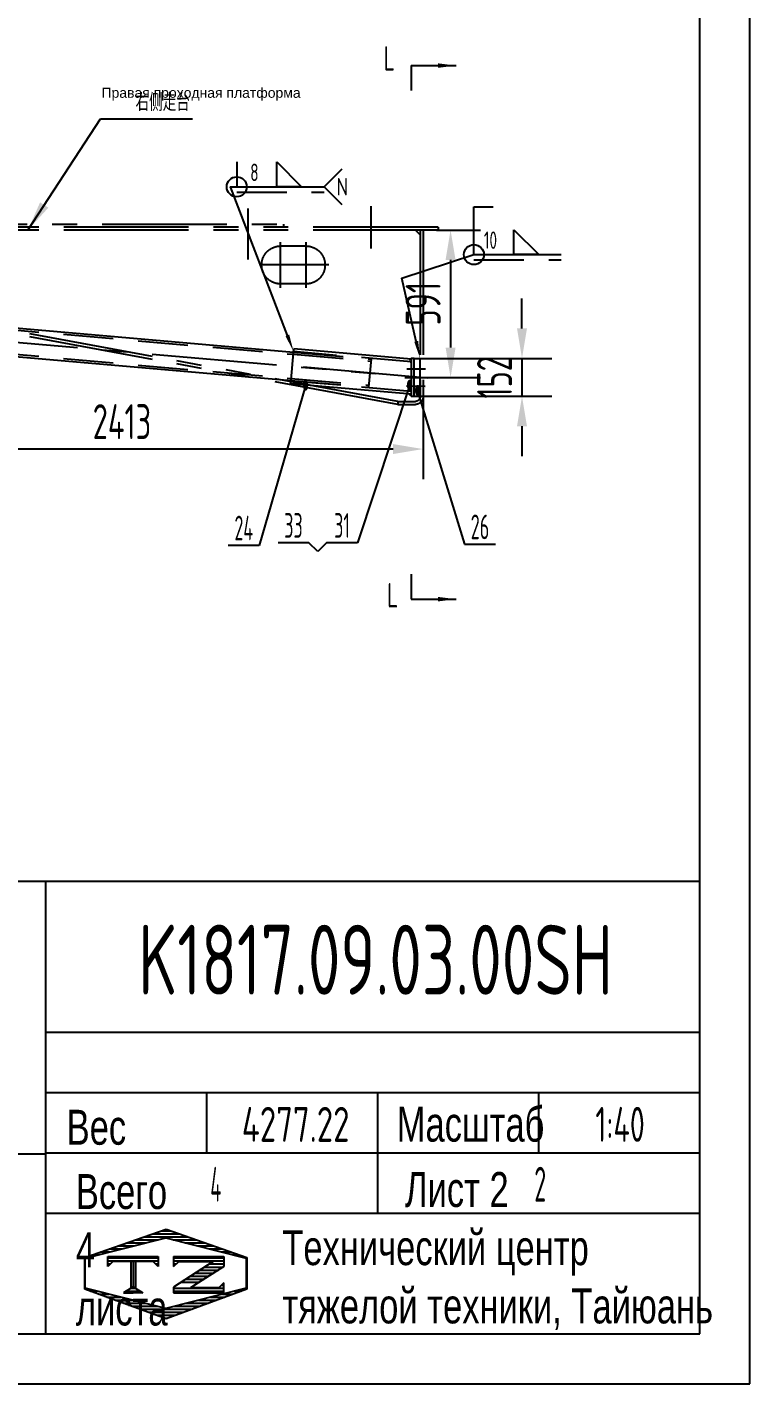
# Model space of a CAD drawing. Header units: millimetres. Extents: x 0 to 16800, y 0 to 11880.
# Drawn here: x 13904 to 16800, y 0 to 5438 of the extents above; entities that cross this region are included whole.
import ezdxf
from ezdxf.enums import TextEntityAlignment as Align

# ---------------------------------------------------------------- set-up
doc = ezdxf.new("R2010")
doc.units = ezdxf.units.MM
doc.header["$LTSCALE"] = 400
for name, pattern in [('F', [0.75, 0.5, -0.25]), ('G', [2, 1.25, -0.25, 0.25, -0.25]), ('K', [2.5, 1.25, -0.25, 0.25, -0.25, 0.25, -0.25])]:
    doc.linetypes.add(name, pattern=pattern)
for name, color, linetype in [('01', 7, 'Continuous'), ('02', 1, 'Continuous'), ('04', 2, 'F'), ('05', 4, 'G'), ('07', 6, 'K'), ('08', 1, 'Continuous'), ('11', 3, 'Continuous'), ('13', 3, 'Continuous'), ('THICK', 7, 'Continuous')]:
    doc.layers.add(name, color=color, linetype=linetype)
doc.styles.get("Standard").update_dxf_attribs({"font": 'isocp', "width": 0.707, "bigfont": 'intecad.shx'})
doc.dimstyles.new('INTE', dxfattribs={"dimscale": 40, "dimtxt": 3.5, "dimasz": 3, "dimexe": 3, "dimexo": 0, "dimgap": 1, "dimtad": 1, "dimdsep": 46, "dimtxsty": 'Standard', "dimcen": 0, "dimclrd": 1, "dimclre": 1, "dimclrt": 3, "dimaunit": 1, "dimadec": 0, "dimazin": 0, "dimtfac": 1, "dimtmove": 0, "dimatfit": 0, "dimfxl": 1, "dimarcsym": 0})

# ---------------------------------------------------------------- blocks, each defined once
blk = doc.blocks.new('hhkhk')
at = {"layer": '02', "linetype": 'Continuous'}
for points in [[(924.8, 4928.4), (924.8, 4922.4), (930.8, 4922.9)], [(930.8, 4808.5), (924.8, 4808), (924.8, 4802)]]:
    blk.add_hatch(color=1, dxfattribs=at).paths.add_polyline_path(points)
for p, q in [((912.8, 4794.7), (912.8, 4934.7)), ((912.8, 4934.7), (924.8, 4934.7)), ((924.8, 4934.7), (924.8, 4794.7)), ((924.8, 4922.4), (924.8, 4928.4)), ((930.8, 4922.9), (924.8, 4928.4)), ((924.8, 4922.4), (930.8, 4922.9)), ((924.8, 4794.7), (912.8, 4794.7)), ((924.8, 4808), (930.8, 4808.5)), ((924.8, 4802), (930.8, 4808.5)), ((924.8, 4808), (924.8, 4802))]:
    blk.add_line(p, q)
at = {"layer": '01', "color": 7, "linetype": 'Continuous'}
for p, q in [((924.8, 4922.4), (3031.9, 5106.7)), ((924.8, 4808), (3041.8, 4993.2))]:
    blk.add_line(p, q, dxfattribs=at)
at = {"layer": '04', "color": 2, "linetype": 'F'}
for p, q in [((3031.9, 5106.7), (3343.6, 5134)), ((3032.6, 5098.3), (3344.4, 5125.5)), ((3343.6, 5134), (3353.5, 5020.4)), ((924.8, 4913.9), (3032.6, 5098.3)), ((3041.1, 5001.6), (3352.8, 5028.9)), ((3041.8, 4993.2), (3353.5, 5020.4)), ((924.8, 4816.5), (3041.1, 5001.6))]:
    blk.add_line(p, q, dxfattribs=at)
at = {"layer": '05', "color": 4, "linetype": 'G'}
blk.add_line((881.3, 4861.4), (3369.9, 5079.1), dxfattribs=at)
blk = doc.blocks.new('gfhgfd')
at = {"layer": '07', "color": 6, "linetype": 'K'}
for p, q in [((-2580.5, 6300), (-2580.5, 6130.3)), ((-2087.5, 6290.5), (-2087.5, 6086.8)), ((-2849.5, 6216.3), (-407.5, 6216.3)), ((-2849.5, 6216.3), (-2849.5, 6204.3)), ((-2849.5, 6204.3), (-407.5, 6204.3)), ((-2789.5, 6204.3), (-2789.5, 5536.3)), ((-2777.5, 6204.3), (-2777.5, 5536.3)), ((-2758.5, 6204.3), (-2777.5, 6185.3)), ((-503.5, 6228.3), (-2230.5, 6228.3)), ((-2230.5, 6228.3), (-2230.5, 6216.3)), ((-503.5, 6216.3), (-503.5, 6228.3)), ((-407.5, 6204.3), (-388.5, 6185.3)), ((-2320.5, 5973), (-2320.5, 6155.5)), ((-2218.5, 5973), (-2218.5, 6155.5)), ((-950.5, 5962.4), (-950.5, 6166.2)), ((-388.5, 6185.3), (-388.5, 5942.3)), ((-376.5, 6185.3), (-376.5, 5942.3)), ((-2320.5, 6140.3), (-2218.5, 6140.3)), ((-950.5, 6140.3), (-848.5, 6140.3)), ((-2411.8, 6064.3), (-2145.1, 6064.3)), ((-1052.4, 6064.3), (-848.6, 6064.3)), ((-2320.5, 5988.3), (-2218.5, 5988.3)), ((-950.5, 5988.3), (-848.5, 5988.3)), ((-388.5, 5942.3), (-407.5, 5923.3)), ((-2688.5, 5517.3), (-477.5, 5923.3)), ((-2688.5, 5505.3), (-477.5, 5911.3)), ((-477.5, 5923.3), (-407.5, 5923.3)), ((-477.5, 5911.3), (-477.5, 5923.3)), ((-407.5, 5911.3), (-477.5, 5911.3)), ((-2688.5, 5517.3), (-2758.5, 5517.3)), ((-2688.5, 5505.3), (-2758.5, 5505.3)), ((-2688.5, 5517.3), (-2688.5, 5505.3))]:
    blk.add_line(p, q, dxfattribs=at)
for centre, radius, start, end in [((-407.5, 6185.3), 31, 0, 90), ((-407.5, 6185.3), 19, 0, 90), ((-2320.5, 6064.3), 76, 90, 270), ((-2218.5, 6064.3), 76, 270, 90), ((-950.5, 6064.3), 76, 90, 270), ((-848.5, 6064.3), 76, 270, 90), ((-407.5, 5942.3), 19, 270, 0), ((-407.5, 5942.3), 31, 270, 0), ((-2758.5, 5536.3), 31, 180, 270), ((-2758.5, 5536.3), 19, 180, 270)]:
    blk.add_arc(centre, radius, start, end, dxfattribs=at)
blk = doc.blocks.new('*D201')
at = {"layer": '08', "color": 1, "lineweight": -2, "ltscale": 2}
for p, q in [((15544.9, 4624.5), (15720.8, 4624.5)), ((15600.8, 4504.5), (15600.8, 4153.5)), ((15417.5, 4033.5), (15720.8, 4033.5))]:
    blk.add_line(p, q, dxfattribs=at)
at = {"layer": '08', "color": 1, "ltscale": 2}
for points in [[(15580.8, 4504.5), (15620.8, 4504.5), (15600.8, 4624.5)], [(15580.8, 4153.5), (15620.8, 4153.5), (15600.8, 4033.5)]]:
    blk.add_solid(points, dxfattribs=at)
at = {"layer": 'Defpoints', "color": 0, "ltscale": 2}
for p in [(15544.9, 4624.5), (15417.5, 4033.5), (15600.8, 4033.5)]:
    blk.add_point(p, dxfattribs=at)
at = {"layer": '08', "color": 3, "ltscale": 2, "insert": (15490.8, 4329), "char_height": 140, "attachment_point": 5, "rotation": 90}
blk.add_mtext('591', dxfattribs=at)
blk = doc.blocks.new('*D202')
at = {"layer": '08', "color": 1, "lineweight": -2, "ltscale": 2}
for p, q in [((13077.7, 4362.5), (13077.7, 3626.7)), ((15490.7, 3956.5), (15490.7, 3626.7)), ((15370.7, 3746.7), (13197.7, 3746.7))]:
    blk.add_line(p, q, dxfattribs=at)
at = {"layer": '08', "color": 1, "ltscale": 2}
for points in [[(13197.7, 3766.7), (13197.7, 3726.7), (13077.7, 3746.7)], [(15370.7, 3766.7), (15370.7, 3726.7), (15490.7, 3746.7)]]:
    blk.add_solid(points, dxfattribs=at)
at = {"layer": 'Defpoints', "color": 0, "ltscale": 2}
for p in [(13077.7, 4362.5), (15490.7, 3956.5), (13077.7, 3746.7)]:
    blk.add_point(p, dxfattribs=at)
at = {"layer": '08', "color": 3, "ltscale": 2, "insert": (14284.2, 3856.7), "char_height": 140, "attachment_point": 5}
blk.add_mtext('2413', dxfattribs=at)
blk = doc.blocks.new('*U205')
at = {"layer": '01'}
blk.add_line((-227.8, 760.7), (-227.8, 660.7), dxfattribs=at)
blk.add_lwpolyline([(-67.8, 760.7), (32.2, 660.7), (-67.8, 660.7)], close=True, dxfattribs=at)
blk.add_circle((-227.8, 660.7), 40, dxfattribs=at)
blk.add_solid([(-227.8, 760.7), (-227.8, 830.7), (-127.8, 760.7), (-227.8, 760.7)], dxfattribs=at)
at = {"layer": '02'}
for points in [[(192.9, 731.5), (122.2, 660.7), (192.9, 590)], [(-25.1, 65.4), (-253.3, 660.7), (-227.8, 660.7), (122.2, 660.7)]]:
    blk.add_lwpolyline(points, dxfattribs=at)
blk.add_lwpolyline([(0, 0, 0, 16, 0), (-25.1, 65.4, 16, 16, 0)], format="xyseb", dxfattribs=at)
at = {"layer": '04'}
blk.add_line((-227.8, 639.7), (122.2, 639.7), dxfattribs=at)
at = {"layer": '13', "width": 0.707}
blk.add_text('8', height=70, dxfattribs=at).set_placement((-173.8, 683.7))
at = {"layer": '13', "width": 1.010989}
blk.add_text('N', height=70, dxfattribs=at).set_placement((172.2, 625.7), (218.2, 625.7), align=Align.FIT)
blk = doc.blocks.new('qwe76132a0f5qerqeradfqwe')
at = {"layer": '02', "linetype": 'Continuous'}
for points in [[(17556, 2914.9), (17550, 2915.4), (17556, 2920.2)], [(17550, 2774.9), (17556, 2774.4), (17556, 2768.4)]]:
    blk.add_hatch(color=1, dxfattribs=at).paths.add_polyline_path(points)
for p, q in [((17073.9, 2818.6), (17086.1, 2958.1)), ((17550, 2915.4), (17556, 2920.2)), ((17556, 2914.9), (17550, 2915.4)), ((17556, 2920.2), (17556, 2768.2)), ((17568, 2920.2), (17556, 2920.2)), ((17556, 2901.9), (17556, 2907.9)), ((17568, 2768.2), (17568, 2920.2)), ((17556, 2774.4), (17550, 2774.9)), ((17556, 2768.4), (17550, 2774.9)), ((17556, 2787.4), (17556, 2781.4)), ((17556, 2768.2), (17568, 2768.2))]:
    blk.add_line(p, q)
at = {"layer": '01', "color": 7, "linetype": 'Continuous'}
for p, q in [((17556, 2917), (17086.1, 2958.1)), ((17556, 2776.5), (17073.9, 2818.6))]:
    blk.add_line(p, q, dxfattribs=at)
at = {"layer": '04', "color": 2, "linetype": 'F'}
for p, q in [((17556, 2906), (17085.1, 2947.2)), ((17556, 2787.5), (17074.8, 2829.6))]:
    blk.add_line(p, q, dxfattribs=at)
at = {"layer": '05', "color": 4, "linetype": 'G'}
blk.add_line((17623.5, 2840.8), (17054.5, 2890.6), dxfattribs=at)
blk = doc.blocks.new('*U243')
at = {"layer": '01'}
blk.add_lwpolyline([(375.6, 515.9), (475.6, 415.9), (375.6, 415.9)], close=True, dxfattribs=at)
blk.add_circle((215.6, 415.9), 40, dxfattribs=at)
at = {"layer": '02'}
blk.add_lwpolyline([(-15.6, 68.2), (-73.5, 321.5), (215.6, 415.9), (565.6, 415.9)], dxfattribs=at)
blk.add_lwpolyline([(0, 0, 0, 16, 0), (-15.6, 68.2, 16, 16, 0)], format="xyseb", dxfattribs=at)
at = {"layer": '04'}
blk.add_line((215.6, 394.9), (565.6, 394.9), dxfattribs=at)
at = {"layer": '13', "width": 0.707}
blk.add_text('10', height=70, dxfattribs=at).set_placement((255.6, 438.9))
blk = doc.blocks.new('*D244')
at = {"layer": '08', "color": 1, "lineweight": -2, "ltscale": 2}
for p, q in [((15887, 4230.1), (15887, 4350.1)), ((15478.7, 4110.1), (16007, 4110.1)), ((15887, 4110.1), (15887, 3958.1)), ((15478.7, 3958.1), (16007, 3958.1)), ((15887, 3838.1), (15887, 3718.1))]:
    blk.add_line(p, q, dxfattribs=at)
at = {"layer": '08', "color": 1, "ltscale": 2}
for points in [[(15867, 4230.1), (15907, 4230.1), (15887, 4110.1)], [(15867, 3838.1), (15907, 3838.1), (15887, 3958.1)]]:
    blk.add_solid(points, dxfattribs=at)
at = {"layer": 'Defpoints', "color": 0, "ltscale": 2}
for p in [(15478.7, 4110.1), (15478.7, 3958.1), (15887, 3958.1)]:
    blk.add_point(p, dxfattribs=at)
at = {"layer": '08', "color": 3, "ltscale": 2, "insert": (15777, 4034.1), "char_height": 140, "attachment_point": 5, "rotation": 90}
blk.add_mtext('152', dxfattribs=at)
blk = doc.blocks.new('*U288')
at = {"layer": '01'}
for points in [[(415, 5), (415, 292)], [(25, 5), (415, 5)]]:
    blk.add_lwpolyline(points, dxfattribs=at)
at = {"layer": '02'}
for points in [[(420, 0), (420, 297)], [(0, 0), (420, 0)]]:
    blk.add_lwpolyline(points, dxfattribs=at)
blk = doc.blocks.new('*X292')
at = {"color": 0}
for p, q in [((127.06, 7.8), (132.06, 7.8)), ((127.06, 7.5), (132.06, 7.5)), ((127.06, 7.2), (127.32, 7.2)), ((130.16, 6.9), (131.98, 6.9)), ((130.62, 7.2), (132.06, 7.2)), ((127.84, 5.4), (129.64, 5.4)), ((128.3, 5.7), (130.1, 5.7)), ((128.77, 6), (130.57, 6)), ((129.23, 6.3), (131.04, 6.3)), ((129.7, 6.6), (131.51, 6.6))]:
    blk.add_line(p, q, dxfattribs=at)
blk = doc.blocks.new('*X293')
at = {"color": 0}
for p, q in [((127.06, 4.8), (132.06, 4.8)), ((127.06, 4.5), (132.06, 4.5)), ((131.84, 5.1), (132.06, 5.1))]:
    blk.add_line(p, q, dxfattribs=at)
blk = doc.blocks.new('*X291')
at = {"color": 0}
for p, q in [((122.34, 4.5), (123.72, 4.5)), ((122.82, 4.8), (123.24, 4.8))]:
    blk.add_line(p, q, dxfattribs=at)
blk = doc.blocks.new('*X290')
at = {"color": 0}
for p, q in [((120.53, 7.8), (125.53, 7.8)), ((120.53, 7.5), (125.53, 7.5)), ((120.53, 7.2), (120.79, 7.2)), ((125.27, 7.2), (125.53, 7.2))]:
    blk.add_line(p, q, dxfattribs=at)
blk = doc.blocks.new('*X289')
at = {"color": 0}
for p, q in [((123.24, 9.6), (125.52, 9.6)), ((124.1, 9.9), (128.52, 9.9)), ((124.97, 10.2), (127.67, 10.2)), ((125.83, 10.5), (126.82, 10.5)), ((127.02, 9.6), (129.37, 9.6)), ((118.94, 8.1), (119.52, 8.1)), ((119.8, 8.4), (120.72, 8.4)), ((120.66, 8.7), (121.92, 8.7)), ((121.52, 9), (123.12, 9)), ((122.38, 9.3), (124.32, 9.3)), ((128.22, 9.3), (130.22, 9.3)), ((129.42, 9), (131.07, 9)), ((130.62, 8.7), (131.92, 8.7)), ((131.82, 8.4), (132.77, 8.4)), ((133.02, 8.1), (133.62, 8.1)), ((118.22, 7.8), (118.32, 7.8)), ((118.22, 7.5), (118.27, 7.5)), ((118.22, 7.2), (118.27, 7.2)), ((118.22, 6.9), (118.27, 6.9)), ((134.22, 7.8), (134.32, 7.8)), ((134.27, 7.5), (134.32, 7.5)), ((134.27, 7.2), (134.32, 7.2)), ((134.27, 6.9), (134.32, 6.9)), ((118.22, 6.6), (118.27, 6.6)), ((118.22, 6.3), (118.27, 6.3)), ((118.22, 6), (118.27, 6)), ((118.22, 5.7), (118.27, 5.7)), ((118.22, 5.4), (118.27, 5.4)), ((134.27, 6.6), (134.32, 6.6)), ((134.27, 6.3), (134.32, 6.3)), ((134.27, 6), (134.32, 6)), ((134.27, 5.7), (134.32, 5.7)), ((134.27, 5.4), (134.32, 5.4)), ((118.22, 5.1), (118.27, 5.1)), ((118.22, 4.8), (118.27, 4.8)), ((118.79, 4.5), (119.42, 4.5)), ((119.61, 4.2), (120.62, 4.2)), ((131.92, 4.2), (132.95, 4.2)), ((133.12, 4.5), (133.76, 4.5)), ((134.27, 5.1), (134.32, 5.1)), ((134.27, 4.8), (134.32, 4.8)), ((120.43, 3.9), (121.82, 3.9)), ((121.26, 3.6), (123.02, 3.6)), ((122.08, 3.3), (124.22, 3.3)), ((122.91, 3), (125.42, 3)), ((123.73, 2.7), (128.89, 2.7)), ((127.12, 3), (129.7, 3)), ((128.32, 3.3), (130.51, 3.3)), ((129.52, 3.6), (131.32, 3.6)), ((130.72, 3.9), (132.14, 3.9)), ((124.55, 2.4), (128.07, 2.4)), ((125.38, 2.1), (127.26, 2.1)), ((126.2, 1.8), (126.45, 1.8))]:
    blk.add_line(p, q, dxfattribs=at)

msp = doc.modelspace()

# ---------------------------------------------------------------- linework, layer by layer
at = {"layer": '01', "ltscale": 2}
for p, q in [((15442.727, 5283.715), (15442.727, 5183.715)), ((15694.284, 4526.012), (15694.284, 4718.176)), ((15694.284, 4718.176), (15771.005, 4718.176)), ((15454.734, 4110.092), (15478.734, 4110.092)), ((15478.734, 3958.092), (15478.734, 4110.092)), ((15454.734, 3958.092), (15478.734, 3958.092)), ((15442.727, 3245.037), (15442.727, 3145.037))]:
    msp.add_line(p, q, dxfattribs=at)
at = {"layer": '02', "ltscale": 2}
for p, q in [((15442.727, 5283.715), (15622.727, 5283.715)), ((15019.842, 3999.672), (14834.241, 3360.607)), ((15436.617, 3999.857), (15228.063, 3370.975)), ((15468.879, 3979), (15656.758, 3365.468)), ((14834.241, 3360.607), (14710.241, 3360.607)), ((15033.353, 3370.975), (14909.353, 3370.975)), ((15068.708, 3335.619), (15033.353, 3370.975)), ((15104.063, 3370.975), (15068.708, 3335.619)), ((15228.063, 3370.975), (15104.063, 3370.975)), ((15656.758, 3365.468), (15780.758, 3365.468)), ((15442.727, 3145.037), (15622.727, 3145.037))]:
    msp.add_line(p, q, dxfattribs=at)
for points in [[(15622.727, 5283.715, 0, 18, 0), (15550.727, 5283.715, 0, 0, 0)], [(15622.727, 3145.037, 0, 18, 0), (15550.727, 3145.037, 0, 0, 0)]]:
    msp.add_lwpolyline(points, format="xyseb", dxfattribs=at)
at = {"layer": '05', "color": 4, "linetype": 'G', "ltscale": 2}
for p, q in [((15424.941, 4068.41), (15499.76, 4068.41)), ((15424.508, 4000.001), (15499.321, 3999.054))]:
    msp.add_line(p, q, dxfattribs=at)
at = {"layer": 'THICK'}
for p, q in [((9343.126, 2014.219), (16600, 2014.219)), ((13979.462, 200), (13979.462, 2014.219)), ((16600, 200), (16600, 2014.219)), ((13979.462, 1409.479), (16600, 1409.479)), ((13979.462, 1167.583), (16600, 1167.583)), ((14624.518, 925.687), (14624.518, 1167.583)), ((15309.889, 683.792), (15309.889, 1167.583)), ((15954.945, 925.687), (15954.945, 1167.583)), ((13979.462, 925.687), (16600, 925.687)), ((11762.084, 922.193), (13979.462, 922.193)), ((13979.462, 683.792), (16600, 683.792)), ((9343.126, 200), (16600, 200))]:
    msp.add_line(p, q, dxfattribs=at)
at = {"layer": 'THICK', "color": 3}
for p, q in [((14134.762, 506.647), (14461.525, 620.458)), ((14461.525, 620.458), (14784.044, 506.647)), ((14136.884, 504.084), (14459.412, 584.716)), ((14459.412, 584.716), (14781.94, 504.084)), ((14134.762, 379.902), (14134.762, 506.647)), ((14136.884, 383.136), (14136.884, 504.084)), ((14227.957, 470.089), (14227.957, 510.405)), ((14227.957, 510.405), (14429.537, 510.405)), ((14248.115, 490.247), (14227.957, 470.089)), ((14409.379, 490.247), (14248.115, 490.247)), ((14319.925, 490.44), (14319.925, 379.862)), ((14328.744, 490.44), (14328.744, 379.862)), ((14338.823, 490.44), (14338.823, 379.862)), ((14429.537, 470.089), (14409.379, 490.247)), ((14429.537, 510.405), (14429.537, 470.089)), ((14491.264, 510.405), (14491.264, 470.089)), ((14491.264, 510.405), (14692.844, 510.405)), ((14491.264, 470.089), (14511.422, 490.247)), ((14650.003, 490.247), (14491.264, 387.541)), ((14511.422, 490.247), (14650.003, 490.247)), ((14692.844, 510.405), (14692.844, 470.089)), ((14781.94, 504.084), (14781.94, 383.136)), ((14784.044, 506.647), (14784.044, 379.902)), ((14692.838, 470.475), (14589.566, 404.38)), ((14459.412, 302.504), (14136.884, 383.136)), ((14328.744, 389.077), (14289.689, 364.504)), ((14328.744, 389.077), (14367.799, 364.504)), ((14781.94, 383.136), (14459.412, 302.504)), ((14491.264, 387.541), (14491.264, 364.504)), ((14589.566, 404.38), (14558.756, 384.662)), ((14672.68, 384.662), (14558.756, 384.662)), ((14692.838, 404.82), (14672.68, 384.662)), ((14692.838, 364.504), (14692.838, 404.82)), ((14461.525, 260.918), (14134.762, 379.902)), ((14289.689, 364.504), (14328.744, 364.504)), ((14367.799, 364.504), (14328.744, 364.504)), ((14784.044, 379.902), (14461.525, 260.918)), ((14491.264, 364.504), (14692.838, 364.504))]:
    msp.add_line(p, q, dxfattribs=at)

# ---------------------------------------------------------------- block references
at = {"layer": '01', "xscale": 40, "yscale": 40, "zscale": 40}
msp.add_blockref('*U288', (0, 0), dxfattribs=at)
at = {"layer": '01', "ltscale": 2}
for name, p in [('*U205', (14971.91, 4137.043)), ('*U243', (15478.734, 4110.092)), ('qwe76132a0f5qerqeradfqwe', (-2113.219, 1189.888))]:
    msp.add_blockref(name, p, dxfattribs=at)
at = {"layer": '01', "ltscale": 2, "xscale": -1}
msp.add_blockref('gfhgfd', (12701.218, -1579.793), dxfattribs=at)
at = {"layer": '01', "ltscale": 2, "xscale": -1, "rotation": 180}
msp.add_blockref('hhkhk', (11929.907, 9128.174), dxfattribs=at)
at = {"layer": 'THICK', "color": 3, "xscale": 40.31596800000042, "yscale": 40.31596799999988, "zscale": 40.31596800000001}
for name in ['*X289', '*X290', '*X292', '*X291', '*X293']:
    msp.add_blockref(name, (9368.624, 190.15), dxfattribs=at)

# ---------------------------------------------------------------- texts
at = {"layer": '01', "attachment_point": 1}
for s, insert, char_height in [('{\\fArial|b0|i0|c204|p34;\\W1;\\C3;Правая проходная платформа}', (14202.294, 5194.638), 40), ('{\\fArial|b0|i0|c204|p34;Вес}', (14062.559, 1098.56), 140), ('{\\fArial|b0|i0|c204|p34;Масштаб}', (15385.125, 1110.833), 140), ('{\\fArial|b0|i0|c204|p34;Лист 2}', (15417.882, 849.003), 140), ('{\\fArial|b0|i0|c204|p34;Технический центр\\Pтяжелой техники, Тайюань}', (14926.527, 615.81), 140)]:
    msp.add_mtext(s, dxfattribs=dict(at, insert=insert, char_height=char_height))
at = {"layer": '01', "ltscale": 2, "insert": (14338.414, 5171.593), "char_height": 70, "width": 323.78742, "attachment_point": 1}
msp.add_mtext('{\\C3;右侧走台}', dxfattribs=at)
at = {"layer": '01', "insert": (14099.411, 840.821), "char_height": 140, "width": 4.0946, "attachment_point": 1}
msp.add_mtext('{\\fArial|b0|i0|c204|p34;Всего 4 листа}', dxfattribs=at)
at = {"layer": '02', "ltscale": 2, "width": 0.605172}
for p, p2 in [((15007.842, 3979.672), (15031.842, 3979.672)), ((15424.617, 3979.857), (15448.617, 3979.857)), ((15456.879, 3959), (15480.879, 3959))]:
    msp.add_text('●', height=40, dxfattribs=at).set_placement(p, p2, align=Align.FIT)
at = {"layer": '11', "ltscale": 2, "width": 0.707}
for p in [(15332.673, 5234.229), (15346.431, 3082.519)]:
    msp.add_text('L', height=98, dxfattribs=at).set_placement(p, align=Align.BOTTOM_LEFT)
at = {"layer": '11', "ltscale": 2}
for s, width, p, p2 in [('33', 0.581958, (14934.153, 3390.975), (15008.553, 3390.975)), ('31', 0.606, (15134.568, 3390.975), (15197.559, 3390.975)), ('26', 0.578293, (15681.558, 3385.468), (15755.958, 3385.468)), ('24', 0.556706, (14735.041, 3380.607), (14809.441, 3380.607))]:
    msp.add_text(s, height=98.9949, dxfattribs=dict(at, width=width)).set_placement(p, p2, align=Align.FIT)
at = {"layer": '11'}
for s, height, width, p, p2 in [('K1817.09.03.00SH', 280, 0.696133, (14348.951, 1560), (16251.049, 1560)), ('4277.22', 140, 0.683486, (14764.221, 970), (15195.779, 970)), ('1:40', 140, 0.657692, (16180.981, 970), (16379.019, 970)), ('4', 140, 0.480131, (14638.154, 730), (14681.846, 730)), ('2', 140, 0.562593, (15935.975, 730), (15984.025, 730))]:
    msp.add_text(s, height=height, dxfattribs=dict(at, width=width)).set_placement(p, p2, align=Align.FIT)

# ---------------------------------------------------------------- dimensions: what is measured, and where the dimension line sits
at = {"layer": '08', "ltscale": 2}
for base, p1, p2, angle, picture, middle in [((15600.758, 4033.481), (15544.941, 4624.481), (15417.547, 4033.481), 90, '*D201', (15490.758, 4328.981)), ((13077.734, 3746.726), (15490.734, 3956.481), (13077.734, 4362.481), 180, '*D202', (14284.234, 3856.74))]:
    dim = msp.add_linear_dim(base=base, p1=p1, p2=p2, angle=angle, dimstyle='INTE', dxfattribs=at)
    dim.commit()
    dim.dimension.update_dxf_attribs({"geometry": picture, "text_midpoint": middle})
dim = msp.add_linear_dim(base=(15887.02, 3958.092), p1=(15478.734, 4110.092), p2=(15478.734, 3958.092), angle=90, dimstyle='INTE', dxfattribs=at)
dim.commit()
dim.dimension.update_dxf_attribs({"geometry": '*D244', "text_midpoint": (15887.02, 4034.092), "dimtype": 160})

# ---------------------------------------------------------------- leaders
at = {"layer": '01', "ltscale": 2, "annotation_type": 0, "has_hookline": 1, "hookline_direction": 0, "text_width": 208.958}
msp.add_leader([(13907.059, 4624.481), (14198.414, 5069.926), (14318.414, 5069.926)], dimstyle='INTE', dxfattribs=at)

doc.saveas('drawing.dxf')
